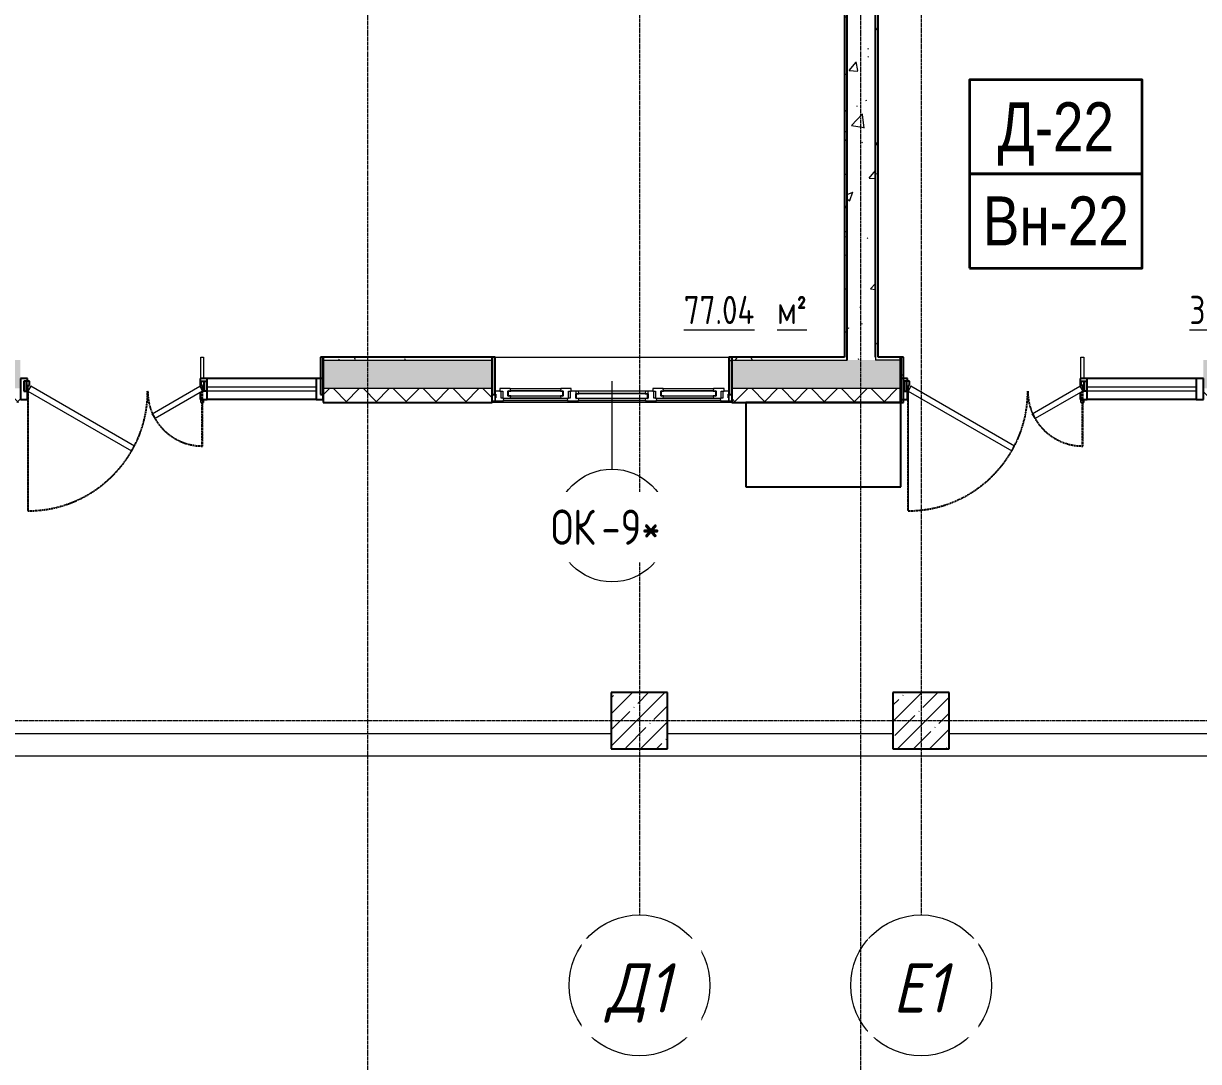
# Model space of a CAD drawing. Header units: millimetres. Extents: x -11854 to 4360091, y -19344 to 4989148.
# Drawn here: x 38799 to 47142, y -2755 to 4611 of the extents above; entities that cross this region are included whole.
import ezdxf
from ezdxf.enums import TextEntityAlignment as Align

# ---------------------------------------------------------------- set-up
doc = ezdxf.new("R2010")
doc.units = ezdxf.units.MM
doc.linetypes.add('Линия сетки', pattern=[22.225, 12.7, -3.175, 3.175, -3.175])
doc.linetypes.add('Штрих', pattern=[6.35, 3.175, -3.175])
for name, color, linetype, lineweight in [('A-AREA-IDEN', 254, 'Continuous', 9), ('A-DOOR', 254, 'Continuous', 9), ('A-DOOR-FRAM', 254, 'Continuous', 18), ('A-GLAZ', 254, 'Continuous', 9), ('A-GLAZ-CURT', 254, 'Continuous', 9), ('A-GLAZ-CWMG', 254, 'Continuous', 9), ('A-GLAZ-IDEN', 254, 'Continuous', 9), ('A-WALL', 254, 'Continuous', 9), ('S-GRID', 254, 'Continuous', 9), ('S-GRID-IDEN', 254, 'Continuous', 9)]:
    doc.layers.add(name, color=color, linetype=linetype, lineweight=lineweight)
doc.layers.add('кр', color=1, linetype='Continuous')
doc.layers.add('МАРКИ', color=3, linetype='Continuous')
doc.styles.add('ISOCPEUR_1', font='isocpeur.ttf', dxfattribs={"width": 0.8, "height": 250})
doc.styles.add('ISOCPEUR_B', font='', dxfattribs={"width": 0.8, "height": 200})
doc.styles.add('ISOCPEUR_B_1', font='', dxfattribs={"width": 0.8, "height": 200})
doc.styles.add('ISOCPEUR_I', font='isocpeui.ttf', dxfattribs={"width": 0.9, "height": 350})
doc.styles.get("Standard").update_dxf_attribs({"font": 'arial.ttf'})
doc.styles.get('ISOCPEUR_B').set_extended_font_data('ISOCPEUR', bold=True)
doc.styles.get('ISOCPEUR_B_1').set_extended_font_data('ISOCPEUR', bold=True)
pattern_1 = [(50, (542041.7, 20914.14), (728.7365, -63.7558), [76.2, -838.2]), (355, (542041.7, 20914.14), (-140.9716, 764.2276), [60.96, -670.56]), (100.451, (542102.4, 20908.8), (587.77, 700.46675), [64.76, -712.36]), (46.184, (542041.7, 21117.3), (1084.3162, -168.171), [114.3, -1257.3]), (96.636, (542132, 21103.3), (949.61, 989.7098), [97.14, -1068.54]), (351.184, (542041.7, 21117.3), (949.6206, 989.7012), [91.44, -1005.84]), (21, (542143.3, 21066.54), (606.4579, -409.06057), [76.2, -838.2]), (326, (542143.3, 21066.54), (247.2083, 736.7529), [60.96, -670.56]), (71.451, (542193.8, 21032.46), (853.66825, 327.6855), [64.76, -712.36]), (37.5, (542041.67, 20914.14), (12.35469, 338.22012), [6.706, -655.726, 6.706, -674.014, -673.1]), (37.5, (542041.67, 20914.14), (12.35469, 338.22012), [-1343.152, 6.706, -666.394]), (7.5, (542041.67, 20914.14), (267.27887, 400.72213), [6.706, -381.406, 6.706, -640.486, -256.54]), (7.5, (542041.67, 20914.14), (267.27887, 400.72213), [-1035.304, 6.706, -249.834]), (327.5, (541815.1, 20914.14), (542.36333, -22.91534), [6.706, -247.294, 6.706, -785.774, -1051.56]), (327.5, (541815.1, 20914.14), (542.36333, -22.91534), [-1046.48, 6.706, -1044.854]), (317.5, (541713.5, 20914.14), (592.51696, 101.7071), [6.706, -323.494, 6.706, -519.582, -746.76]), (317.5, (541713.5, 20914.14), (592.51696, 101.7071), [-856.488, 6.706, -740.054])]
pattern_2 = [(45, (542041.67, 20914.14), (-114.049253, 114.049253), []), (45, (542155.72, 20914.14), (-114.049253, 114.049253), [201.613, -40.323, 3.353, -36.97])]
pattern_3 = [(0, (542041.67, 20914.14), (406.4, 101.6), [33.528, -271.272, 33.528, -271.272, -1625.6]), (0, (542041.67, 20914.14), (406.4, 101.6), [-609.6, 33.528, -576.072, 33.528, -271.272, -711.2]), (0, (542041.67, 20914.14), (406.4, 101.6), [-1524, 33.528, -169.672, 33.528, -474.472]), (120, (542194.07, 20964.94), (-291.188181, 301.152724), [33.528, -271.272, 33.528, -1896.872]), (120, (542194.07, 20964.94), (-291.188181, 301.152724), [-338.328, -271.272, 33.528, -576.072, -1016]), (120, (542194.07, 20964.94), (-291.188181, 301.152724), [-1219.2, 33.528, -271.272, 33.528, -677.672]), (120, (542194.07, 20964.94), (-291.188181, 301.152724), [-1557.528, -169.672, 33.528, -474.472]), (240, (542244.87, 21168.14), (-115.211819, -402.752724), [33.528, -271.272, 33.528, -1896.872]), (240, (542244.87, 21168.14), (-115.211819, -402.752724), [-338.328, -271.272, 33.528, -576.072, -1016]), (240, (542244.87, 21168.14), (-115.211819, -402.752724), [-1219.2, 33.528, -271.272, 33.528, -677.672]), (240, (542244.87, 21168.14), (-115.211819, -402.752724), [-1557.528, -169.672, 33.528, -474.472])]

# ---------------------------------------------------------------- blocks, each defined once
blk = doc.blocks.new('BIMLIB_Окно_Трехстворчатое_Wintech_СФрамугойСнизу_ГОСТ30674-99 - 1700Х1800-V1-1В')
at = {"layer": 'A-GLAZ'}
for p, q in [((-705, 140), (-725, 140)), ((-705, 95), (-705, 140)), ((-644.8, 140), (-190.9, 140)), ((-193.7, 123.5), (-642, 123.5)), ((-596.8, 121.5), (-238.9, 121.5)), ((-594, 105), (-241.7, 105)), ((-112.5, 140), (362.5, 140)), ((359.7, 123.5), (-109.7, 123.5)), ((-109.7, 87.5), (359.7, 87.5)), ((440.9, 140), (894.8, 140)), ((892, 123.5), (443.7, 123.5)), ((488.9, 121.5), (846.8, 121.5)), ((491.7, 105), (844, 105)), ((975, 140), (955, 140)), ((955, 140), (955, 95)), ((-238.9, 51.5), (-596.8, 51.5)), ((-594, 69), (-241.7, 69)), ((-112.5, 70), (362.5, 70)), ((846.8, 51.5), (488.9, 51.5)), ((491.7, 69), (844, 69))]:
    blk.add_line(p, q, dxfattribs=at)
at = {"layer": 'A-GLAZ', "lineweight": 18}
for p, q in [((-705, 140), (-705, 117)), ((-644.8, 140), (-705, 140)), ((-705, 117), (-699.5, 117)), ((-699.5, 93), (-705, 93)), ((-699.5, 117), (-699.5, 93)), ((-663, 70), (-663, 121.5)), ((-663, 121.5), (-651, 121.5)), ((-596.8, 121.5), (-651, 121.5)), ((-651, 121.5), (-651, 70)), ((-642, 123.5), (-644.8, 140)), ((-642, 121.5), (-642, 123.5)), ((-615, 71), (-615, 103)), ((-615, 103), (-594, 103)), ((-223.2, 103), (-612.5, 103)), ((-612.5, 103), (-612.5, 71)), ((-594, 105), (-596.8, 121.5)), ((-594, 103), (-594, 105)), ((-238.9, 121.5), (-241.7, 105)), ((-241.7, 105), (-241.7, 103)), ((-241.7, 103), (-220.7, 103)), ((-184.7, 121.5), (-238.9, 121.5)), ((-223.2, 71), (-223.2, 103)), ((-220.7, 103), (-220.7, 71)), ((-190.9, 140), (-193.7, 123.5)), ((-193.7, 123.5), (-193.7, 121.5)), ((-112.5, 140), (-190.9, 140)), ((-184.7, 70), (-184.7, 121.5)), ((-184.7, 121.5), (-172.7, 121.5)), ((-172.7, 121.5), (-172.7, 70)), ((-109.7, 89.5), (-130.7, 89.5)), ((-130.7, 89.5), (-130.7, 70)), ((378.2, 121.5), (-128.2, 121.5)), ((-128.2, 121.5), (-128.2, 89.5)), ((-128.2, 89.5), (378.2, 89.5)), ((-109.7, 123.5), (-112.5, 140)), ((-112.5, 70), (-109.7, 87.5)), ((-109.7, 121.5), (-109.7, 123.5)), ((-109.7, 87.5), (-109.7, 89.5)), ((362.5, 140), (359.7, 123.5)), ((359.7, 123.5), (359.7, 121.5)), ((359.7, 89.5), (359.7, 87.5)), ((380.7, 89.5), (359.7, 89.5)), ((359.7, 87.5), (362.5, 70)), ((440.9, 140), (362.5, 140)), ((378.2, 89.5), (378.2, 121.5)), ((380.7, 70), (380.7, 89.5)), ((422.7, 70), (422.7, 121.5)), ((422.7, 121.5), (434.7, 121.5)), ((488.9, 121.5), (434.7, 121.5)), ((434.7, 121.5), (434.7, 70)), ((443.7, 123.5), (440.9, 140)), ((443.7, 121.5), (443.7, 123.5)), ((470.7, 71), (470.7, 103)), ((470.7, 103), (491.7, 103)), ((862.5, 103), (473.2, 103)), ((473.2, 103), (473.2, 71)), ((491.7, 105), (488.9, 121.5)), ((491.7, 103), (491.7, 105)), ((846.8, 121.5), (844, 105)), ((844, 105), (844, 103)), ((844, 103), (865, 103)), ((901, 121.5), (846.8, 121.5)), ((862.5, 71), (862.5, 103)), ((865, 103), (865, 71)), ((894.8, 140), (892, 123.5)), ((892, 123.5), (892, 121.5)), ((955, 140), (894.8, 140)), ((901, 70), (901, 121.5)), ((901, 121.5), (913, 121.5)), ((913, 121.5), (913, 70)), ((949.5, 93), (949.5, 117)), ((949.5, 117), (955, 117)), ((955, 93), (949.5, 93)), ((955, 117), (955, 140)), ((-705, 70), (-671, 70)), ((-671, 70), (-671, 51.5)), ((-651, 70), (-671, 70)), ((-671, 51.5), (-596.8, 51.5)), ((-594, 71), (-615, 71)), ((-612.5, 71), (-223.2, 71)), ((-596.8, 51.5), (-594, 69)), ((-594, 69), (-594, 71)), ((-220.7, 71), (-241.7, 71)), ((-241.7, 71), (-241.7, 69)), ((-241.7, 69), (-238.9, 51.5)), ((-238.9, 51.5), (-164.7, 51.5)), ((-164.7, 70), (-184.7, 70)), ((-164.7, 51.5), (-164.7, 70)), ((-164.7, 70), (-130.7, 70)), ((-130.7, 70), (-112.5, 70)), ((362.5, 70), (380.7, 70)), ((380.7, 70), (414.7, 70)), ((414.7, 70), (414.7, 51.5)), ((434.7, 70), (414.7, 70)), ((414.7, 51.5), (488.9, 51.5)), ((491.7, 71), (470.7, 71)), ((473.2, 71), (862.5, 71)), ((488.9, 51.5), (491.7, 69)), ((491.7, 69), (491.7, 71)), ((865, 71), (844, 71)), ((844, 71), (844, 69)), ((844, 69), (846.8, 51.5)), ((846.8, 51.5), (921, 51.5)), ((921, 70), (901, 70)), ((921, 51.5), (921, 70)), ((921, 70), (955, 70))]:
    blk.add_line(p, q, dxfattribs=at)
at = {"layer": 'A-GLAZ', "lineweight": 25}
for p, q in [((-615, 103), (-615, 71)), ((-612.5, 103), (-615, 103)), ((-612.5, 71), (-612.5, 103)), ((-220.7, 103), (-223.2, 103)), ((-223.2, 103), (-223.2, 71)), ((-220.7, 71), (-220.7, 103)), ((-128.2, 121.5), (-130.7, 121.5)), ((-130.7, 121.5), (-130.7, 89.5)), ((-130.7, 89.5), (-128.2, 89.5)), ((-128.2, 89.5), (-128.2, 121.5)), ((378.2, 121.5), (378.2, 89.5)), ((380.7, 121.5), (378.2, 121.5)), ((378.2, 89.5), (380.7, 89.5)), ((380.7, 89.5), (380.7, 121.5)), ((470.7, 103), (470.7, 71)), ((473.2, 103), (470.7, 103)), ((473.2, 71), (473.2, 103)), ((865, 103), (862.5, 103)), ((862.5, 103), (862.5, 71)), ((865, 71), (865, 103)), ((-615, 71), (-612.5, 71)), ((-223.2, 71), (-220.7, 71)), ((470.7, 71), (473.2, 71)), ((862.5, 71), (865, 71))]:
    blk.add_line(p, q, dxfattribs=at)
blk = doc.blocks.new('Системная панель - С остеклением-7428840-1В')
at = {"layer": 'A-GLAZ-CURT', "lineweight": 18}
for p, q in [((387.5, 12.5), (-387.5, 12.5)), ((-387.5, 12.5), (-387.5, -12.5)), ((387.5, -12.5), (387.5, 12.5)), ((-387.5, -12.5), (387.5, -12.5))]:
    blk.add_line(p, q, dxfattribs=at)
blk = doc.blocks.new('Прямоугольный импост - 50 x 150 мм-7428686-1В')
at = {"layer": 'A-GLAZ-CWMG'}
for p, q in [((-418525.5, -43209.4), (-419300.5, -43209.4)), ((-418525.5, -43359.4), (-419300.5, -43359.4))]:
    blk.add_line(p, q, dxfattribs=at)
blk = doc.blocks.new('Прямоугольный импост - 50 x 150 мм-7419824-1В')
at = {"layer": 'A-GLAZ-CWMG', "lineweight": 25}
for p, q in [((-50, 75), (0, 75)), ((-50, -75), (-50, 75)), ((0, 75), (0, -75)), ((0, -75), (-50, -75))]:
    blk.add_line(p, q, dxfattribs=at)
blk = doc.blocks.new('Прямоугольный импост - 50 x 150 мм-7420236-1В')
at = {"layer": 'A-GLAZ-CWMG', "lineweight": 25}
for p, q in [((0, 75), (-50, 75)), ((-50, 75), (-50, 15)), ((0, -75), (0, 75)), ((-50, -55), (-50, -75)), ((-50, -75), (0, -75))]:
    blk.add_line(p, q, dxfattribs=at)
blk = doc.blocks.new('Прямоугольный импост - 50 x 150 мм-7420048-1В')
at = {"layer": 'A-GLAZ-CWMG', "lineweight": 25}
for p, q in [((-25, 75), (-8.7, 75)), ((-25, 25.6), (-25, 75)), ((-6.7, 75), (25, 75)), ((25, 75), (25, -75)), ((-25, -75), (-25, -16.7)), ((25, -75), (-25, -75))]:
    blk.add_line(p, q, dxfattribs=at)
blk = doc.blocks.new('Дверь_Двупольная_внутренняя ПВХ профиль - Дверной блок наружный металлический остекленный ДНМО 22х13 Л _ДЛЯ ВИТРАЖА_-7420208-1В')
at = {"layer": 'A-DOOR', "linetype": 'Штрих'}
for p, q in [((618, 865), (618, 15)), ((-618, 405), (-618, 15))]:
    blk.add_line(p, q, dxfattribs=at)
at = {"layer": 'A-DOOR'}
for p, q in [((620, 865), (618, 865)), ((-620, 405), (-618, 405)), ((-650, 15), (-630, 15)), ((-650, -55), (-650, 15)), ((-630, 15), (-630, -55)), ((-618, 15), (-620, 15)), ((618, 15), (620, 15)), ((650, 15), (630, 15)), ((630, 15), (630, -55)), ((650, -55), (650, 15)), ((-630, -55), (-650, -55)), ((630, -55), (650, -55))]:
    blk.add_line(p, q, dxfattribs=at)
at = {"layer": 'A-DOOR', "linetype": 'Штрих', "lineweight": 18}
for p, q in [((620, 15), (620, 865)), ((-620, 15), (-620, 405))]:
    blk.add_line(p, q, dxfattribs=at)
at = {"layer": 'A-DOOR', "lineweight": 18}
for p, q in [((-116.1, 440), (-136.1, 405.4)), ((620, 15), (-116.1, 440)), ((-136.1, 405.4), (600, -19.6)), ((-620, 15), (-282.3, 210)), ((-262.3, 175.4), (-600, -19.6)), ((-282.3, 210), (-262.3, 175.4)), ((-600, -19.6), (-620, 15)), ((600, -19.6), (620, 15))]:
    blk.add_line(p, q, dxfattribs=at)
at = {"layer": 'A-DOOR', "linetype": 'Штрих'}
for centre, radius, start, end in [((620, 15), 850, 90, 180), ((-620, 15), 390, 360, 90)]:
    blk.add_arc(centre, radius, start, end, dxfattribs=at)
at = {"layer": 'A-DOOR-FRAM'}
for p, q in [((-630, 15), (-620, 15)), ((-630, -55), (-630, 15)), ((-620, 15), (-620, -25)), ((630, 15), (620, 15)), ((620, 15), (620, -25)), ((630, -55), (630, 15)), ((-610, -55), (-630, -55)), ((-620, -25), (-610, -25)), ((-610, -25), (-610, -55)), ((620, -25), (610, -25)), ((610, -25), (610, -55)), ((610, -55), (630, -55))]:
    blk.add_line(p, q, dxfattribs=at)
blk = doc.blocks.new('Ось сетки - Заголовок сетки - Окружность 5 мм-84278-1В')
at = {"layer": 'S-GRID-IDEN'}
blk.add_circle((0, 0), 5, dxfattribs=at)
blk = doc.blocks.new('Марка окна - Марка окна-2857-1В')
at = {"layer": 'A-GLAZ-IDEN'}
blk.add_circle((0, 0), 4.001, dxfattribs=at)
blk = doc.blocks.new('Системная панель - С остеклением-7428840-1А')
at = {"layer": 'кр', "lineweight": 18}
for p, q in [((387.5, 12.5), (-387.5, 12.5)), ((-387.5, 12.5), (-387.5, -12.5)), ((387.5, -12.5), (387.5, 12.5)), ((-387.5, -12.5), (387.5, -12.5))]:
    blk.add_line(p, q, dxfattribs=at)
blk = doc.blocks.new('Прямоугольный импост - 50 x 150 мм-7428686-1А')
at = {"layer": 'кр'}
for p, q in [((-357574.2, -43154.4), (-358349.2, -43154.4)), ((-357574.2, -43304.4), (-358349.2, -43304.4))]:
    blk.add_line(p, q, dxfattribs=at)
blk = doc.blocks.new('Прямоугольный импост - 50 x 150 мм-7419824-1А')
at = {"layer": 'кр', "lineweight": 25}
for p, q in [((-50, 75), (0, 75)), ((-50, -75), (-50, 75)), ((0, 75), (0, -75)), ((0, -75), (-50, -75))]:
    blk.add_line(p, q, dxfattribs=at)
blk = doc.blocks.new('Прямоугольный импост - 50 x 150 мм-V13-1А')
at = {"layer": 'кр', "lineweight": 25}
for p, q in [((-25, 75), (-8.7, 75)), ((-25, 25.6), (-25, 75)), ((-6.7, 75), (25, 75)), ((25, 75), (25, -75)), ((-25, -75), (-25, -16.7)), ((25, -75), (-25, -75))]:
    blk.add_line(p, q, dxfattribs=at)
blk = doc.blocks.new('Дверь_Двупольная_внутренняя ПВХ профиль - Дверной блок наружный металлический остекленный ДНМО 22х13 Л _ДЛЯ ВИТРАЖА_-7420208-1А')
at = {"layer": 'кр', "linetype": 'Штрих'}
for p, q in [((618, 865), (618, 15)), ((-618, 405), (-618, 15))]:
    blk.add_line(p, q, dxfattribs=at)
at = {"layer": 'кр'}
for p, q in [((620, 865), (618, 865)), ((-620, 405), (-618, 405)), ((-650, 15), (-630, 15)), ((-650, -55), (-650, 15)), ((-630, 15), (-620, 15)), ((-630, -55), (-630, 15)), ((-630, 15), (-630, -55)), ((-620, 15), (-620, -25)), ((-618, 15), (-620, 15)), ((618, 15), (620, 15)), ((630, 15), (620, 15)), ((620, 15), (620, -25)), ((630, -55), (630, 15)), ((650, 15), (630, 15)), ((630, 15), (630, -55)), ((650, -55), (650, 15)), ((-630, -55), (-650, -55)), ((-610, -55), (-630, -55)), ((-620, -25), (-610, -25)), ((-610, -25), (-610, -55)), ((620, -25), (610, -25)), ((610, -25), (610, -55)), ((610, -55), (630, -55)), ((630, -55), (650, -55))]:
    blk.add_line(p, q, dxfattribs=at)
at = {"layer": 'кр', "linetype": 'Штрих', "lineweight": 18}
for p, q in [((620, 15), (620, 865)), ((-620, 15), (-620, 405))]:
    blk.add_line(p, q, dxfattribs=at)
at = {"layer": 'кр', "lineweight": 18}
for p, q in [((-116.1, 440), (-136.1, 405.4)), ((620, 15), (-116.1, 440)), ((-136.1, 405.4), (600, -19.6)), ((-620, 15), (-282.3, 210)), ((-262.3, 175.4), (-600, -19.6)), ((-282.3, 210), (-262.3, 175.4)), ((-600, -19.6), (-620, 15)), ((600, -19.6), (620, 15))]:
    blk.add_line(p, q, dxfattribs=at)
at = {"layer": 'кр', "linetype": 'Штрих'}
for centre, radius, start, end in [((620, 15), 850, 90, 180), ((-620, 15), 390, 360, 90)]:
    blk.add_arc(centre, radius, start, end, dxfattribs=at)

msp = doc.modelspace()

# ---------------------------------------------------------------- hatches: boundary and pattern name
at = {"layer": 'A-WALL'}
h = msp.add_hatch(dxfattribs=at)
h.set_pattern_fill('FP_1', color=8, style=0, pattern_type=2)
h.set_pattern_definition(pattern_1)
h.paths.add_polyline_path([(44847.4, 2222.4), (44847.4, 8767.4), (44647.4, 8767.4), (44647.4, 2222.4)])
h.paths.add_polyline_path([(44847.4, 9267.4), (44847.4, 14747.4), (44647.4, 14747.4), (44647.4, 9267.4)])
h = msp.add_hatch(dxfattribs=at)
h.set_pattern_fill('FP_5', color=8, style=0, pattern_type=2)
h.set_pattern_definition(pattern_3)
h.paths.add_polyline_path([(44867.4, 2242.4), (44867.4, 8767.4), (44847.4, 8767.4), (44847.4, 2242.4)])
h = msp.add_hatch(dxfattribs=at)
h.set_pattern_fill('FP_5', color=8, style=0, pattern_type=2)
h.set_pattern_definition(pattern_3)
h.paths.add_polyline_path([(44647.4, 2222.4), (44647.4, 8747.4), (44627.4, 8747.4), (44627.4, 2222.4)])
h = msp.add_hatch(dxfattribs=at)
h.set_pattern_fill('FP_1', color=8, style=0, pattern_type=2)
h.set_pattern_definition(pattern_1)
h.paths.add_polyline_path([(47176.3, 2022.4), (48702.6, 2022.4), (48702.6, 2222.4), (47176.3, 2222.4)])
h.paths.add_polyline_path([(43948, 2022.4), (45026.3, 2022.4), (45026.3, 2222.4), (43827.6, 2222.4), (43827.6, 2022.4)])
h.paths.add_polyline_path([(42113.6, 2022.4), (42127.6, 2022.4), (42127.6, 2222.4), (40927.6, 2222.4), (40927.6, 2022.4)])
h.paths.add_polyline_path([(38777.6, 2022.4), (38777.6, 2222.4), (37577.6, 2222.4), (37577.6, 2022.4), (38444.9, 2022.4)])
h.paths.add_polyline_path([(35693.4, 2022.4), (35877.6, 2022.4), (35877.6, 2222.4), (34677.5, 2222.4), (34677.5, 2022.4), (34776.2, 2022.4)])
h.paths.add_polyline_path([(32527.5, 2022.4), (32527.5, 2222.4), (30527.5, 2222.4), (30527.5, 2022.4), (31107.5, 2022.4)])
h.paths.add_polyline_path([(28814.5, 2022.4), (28827.5, 2022.4), (28827.5, 2222.4), (27627.5, 2222.4), (27627.5, 2022.4), (28356, 2022.4)])
h.paths.add_polyline_path([(22394.3, 2022.4), (22577.5, 2022.4), (22577.5, 2222.4), (21842.6, 2222.4), (21842.6, 2022.4), (21935.7, 2022.4)])
h.paths.add_polyline_path([(25477.5, 2022.4), (25477.5, 2222.4), (24277.5, 2222.4), (24277.5, 2022.4), (24687.2, 2022.4)])
h = msp.add_hatch(dxfattribs=at)
h.set_pattern_fill('FP_5', color=8, style=0, pattern_type=2)
h.set_pattern_definition(pattern_3)
h.paths.add_polyline_path([(43948, 2222.4), (44627.4, 2222.4), (44627.4, 2242.4), (43827.6, 2242.4), (43827.6, 2222.4)])
h.paths.add_polyline_path([(40927.6, 2222.4), (42127.6, 2222.4), (42127.6, 2242.4), (40927.6, 2242.4)])
h.paths.add_polyline_path([(38777.6, 2222.4), (38777.6, 2242.4), (38372.6, 2242.4), (38372.6, 2222.4), (38444.9, 2222.4)])
h = msp.add_hatch(dxfattribs=at)
h.set_pattern_fill('FP_5', color=8, style=0, pattern_type=2)
h.set_pattern_definition(pattern_3)
h.paths.add_polyline_path([(43827.6, 1977.4), (43827.6, 2242.4), (43807.6, 2242.4), (43807.6, 1977.4)])
h = msp.add_hatch(dxfattribs=at)
h.set_pattern_fill('FP_5', color=8, style=0, pattern_type=2)
h.set_pattern_definition(pattern_3)
h.paths.add_polyline_path([(48122.4, 2222.4), (48122.4, 2242.4), (47176.3, 2242.4), (47176.3, 2222.4)])
h.paths.add_polyline_path([(45026.3, 2222.4), (45026.3, 2242.4), (44847.4, 2242.4), (44847.4, 2222.4)])
h = msp.add_hatch(dxfattribs=at)
h.set_pattern_fill('FP_5', color=8, style=0, pattern_type=2)
h.set_pattern_definition(pattern_3)
h.paths.add_polyline_path([(45027.6, 1922.4), (45047.6, 1922.4), (45047.6, 2242.4), (45027.6, 2242.4)])
h = msp.add_hatch(dxfattribs=at)
h.set_pattern_fill('FP_4', color=8, style=0, pattern_type=2)
h.set_pattern_definition([(45, (542041.67, 20914.14), (-106.066017, 106.066017), []), (135, (542041.67, 20914.14), (-106.066017, -106.066017), [])])
h.paths.add_polyline_path([(48702.6, 1922.4), (48702.6, 2022.4), (47176.3, 2022.4), (47176.3, 1922.4)])
h.paths.add_polyline_path([(40927.6, 1922.4), (42127.6, 1922.4), (42127.6, 2022.4), (40927.6, 2022.4)])
h.paths.add_polyline_path([(43948, 1922.4), (45026.3, 1922.4), (45026.3, 2022.4), (43827.6, 2022.4), (43827.6, 1922.4)])
h.paths.add_polyline_path([(38777.6, 1922.4), (38777.6, 2022.4), (37577.6, 2022.4), (37577.6, 1922.4), (38444.9, 1922.4)])
h.paths.add_polyline_path([(34677.5, 1922.4), (35877.6, 1922.4), (35877.6, 2022.4), (34677.5, 2022.4)])
h.paths.add_polyline_path([(32527.5, 1922.4), (32527.5, 2022.4), (30527.5, 2022.4), (30527.5, 1922.4), (31107.5, 1922.4)])
h.paths.add_polyline_path([(28827.5, 1922.4), (28827.5, 2022.4), (27627.5, 2022.4), (27627.5, 1922.4), (28356, 1922.4)])
h.paths.add_polyline_path([(25477.5, 1922.4), (25477.5, 2022.4), (24277.5, 2022.4), (24277.5, 1922.4), (24687.2, 1922.4)])
h.paths.add_polyline_path([(22577.5, 1922.4), (22577.5, 2022.4), (21842.6, 2022.4), (21842.6, 1922.4), (21935.7, 1922.4)])
h = msp.add_hatch(dxfattribs=at)
h.set_pattern_fill('FP_2', color=8, style=0, pattern_type=2)
h.set_pattern_definition(pattern_2)
h.paths.add_polyline_path([(43372.6, -537.6), (43372.6, -137.6), (42972.6, -137.6), (42972.6, -537.6)])
h = msp.add_hatch(dxfattribs=at)
h.set_pattern_fill('FP_2', color=8, style=0, pattern_type=2)
h.set_pattern_definition(pattern_2)
h.paths.add_polyline_path([(45372.6, -537.6), (45372.6, -137.6), (44972.6, -137.6), (44972.6, -537.6)])

# ---------------------------------------------------------------- linework, layer by layer
at = {"layer": 'A-GLAZ-IDEN', "color": 8}
msp.add_line((42977.6, 2072.4), (42976.6, 1448.5), dxfattribs=at)
at = {"layer": 'A-WALL', "color": 8, "lineweight": 25}
for p, q in [((44847.4, 2242.4), (44847.4, 8767.4)), ((44627.4, 8747.4), (44627.4, 2242.4)), ((44647.4, 2222.4), (44647.4, 8747.4)), ((44867.4, 2242.4), (44867.4, 8747.4)), ((40927.6, 2242.4), (40907.6, 2242.4)), ((40907.6, 2242.4), (40907.6, 1977.4)), ((42127.6, 2242.4), (40927.6, 2242.4)), ((40927.6, 2242.4), (40927.6, 2222.4)), ((40927.6, 1977.4), (40927.6, 2242.4)), ((40927.6, 2222.4), (40927.6, 1922.4)), ((42127.6, 2222.4), (42127.6, 2242.4)), ((42147.6, 2242.4), (42127.6, 2242.4)), ((42127.6, 2242.4), (42127.6, 1977.4)), ((42127.6, 1922.4), (42127.6, 2222.4)), ((42147.6, 1977.4), (42147.6, 2242.4)), ((43827.6, 2242.4), (43807.6, 2242.4)), ((43807.6, 2242.4), (43807.6, 1977.4)), ((43827.6, 2242.4), (43827.6, 1922.4)), ((44627.4, 2242.4), (43827.6, 2242.4)), ((43827.6, 1977.4), (43827.6, 2242.4)), ((44647.4, 2222.4), (44647.4, 2222.4)), ((45026.3, 2242.4), (44867.4, 2242.4)), ((45026.3, 1922.4), (45026.3, 2242.4)), ((45047.6, 2242.4), (45027.6, 2242.4)), ((45027.6, 2242.4), (45027.6, 1922.4)), ((45047.6, 1922.4), (45047.6, 2242.4)), ((40907.6, 1977.4), (40927.6, 1977.4)), ((40927.6, 1922.4), (42127.6, 1922.4)), ((42127.6, 1977.4), (42147.6, 1977.4)), ((43807.6, 1977.4), (43827.6, 1977.4)), ((43827.6, 1922.4), (45026.3, 1922.4)), ((45027.6, 1922.4), (43927.6, 1922.4)), ((43927.6, 1922.4), (43927.6, 1322.4)), ((45027.6, 1922.4), (45047.6, 1922.4)), ((45027.6, 1322.4), (45027.6, 1922.4)), ((43927.6, 1322.4), (45027.6, 1322.4)), ((43372.6, -137.6), (42972.6, -137.6)), ((42972.6, -137.6), (42972.6, -537.6)), ((43372.6, -537.6), (43372.6, -137.6)), ((45372.6, -137.6), (44972.6, -137.6)), ((44972.6, -137.6), (44972.6, -537.6)), ((45372.6, -537.6), (45372.6, -137.6)), ((42972.6, -537.6), (43372.6, -537.6)), ((44972.6, -537.6), (45372.6, -537.6))]:
    msp.add_line(p, q, dxfattribs=at)
at = {"layer": 'A-WALL', "color": 8}
for p, q in [((40057.6, 2092.4), (40057.6, 2242.4)), ((40057.6, 2242.4), (40077.6, 2242.4)), ((40077.6, 2242.4), (40077.6, 2092.4)), ((40927.6, 2222.4), (42127.6, 2222.4)), ((42147.6, 2242.4), (43807.6, 2242.4)), ((43827.6, 2222.4), (44647.4, 2222.4)), ((44847.4, 2242.4), (44847.4, 2222.4)), ((45026.3, 2222.4), (44847.4, 2222.4)), ((46307.6, 2092.4), (46307.6, 2242.4)), ((46307.6, 2242.4), (46327.6, 2242.4)), ((46327.6, 2242.4), (46327.6, 2092.4)), ((40927.6, 2022.4), (42127.6, 2022.4)), ((43827.6, 2022.4), (45026.3, 2022.4)), ((40057.6, 1922.4), (40057.6, 1942.4)), ((40057.6, 1922.4), (40068.8, 1922.4)), ((40070.8, 1922.4), (40077.6, 1922.4)), ((40077.6, 1942.4), (40077.6, 1922.4)), ((43827.6, 1922.4), (42127.6, 1922.4)), ((46307.6, 1922.4), (46307.6, 1942.4)), ((46307.6, 1922.4), (46317.6, 1922.4)), ((46319.6, 1922.4), (46327.6, 1922.4)), ((46327.6, 1942.4), (46327.6, 1922.4)), ((38172.6, -427.6), (42972.6, -427.6)), ((43372.6, -427.6), (44972.6, -427.6)), ((45372.6, -427.6), (48746.2, -427.6)), ((48746.2, -587.6), (20365.5, -587.6))]:
    msp.add_line(p, q, dxfattribs=at)
at = {"layer": 'S-GRID', "color": 8, "linetype": 'Линия сетки'}
for p, q in [((41242.6, 26233.7), (41242.6, -3782.8)), ((44742.6, 26233.7), (44742.6, -3782.8)), ((43172.6, 8374.9), (43172.6, -1715.3)), ((45172.6, 8374.9), (45172.6, -1715.3)), ((52010.5, -337.6), (18689, -337.6))]:
    msp.add_line(p, q, dxfattribs=at)
at = {"layer": 'кр', "color": 8, "lineweight": 25, "extrusion": (0, 0, -1)}
for p, q in [((40102.6, 2092.4), (40052.6, 2092.4)), ((40052.6, 2092.4), (40052.6, 2034)), ((40102.6, 1942.4), (40102.6, 2092.4)), ((40927.6, 2092.4), (40877.6, 2092.4)), ((40877.6, 2092.4), (40877.6, 1942.4)), ((40927.6, 1942.4), (40927.6, 2092.4)), ((40052.6, 1991.8), (40052.6, 1942.4)), ((40052.6, 1942.4), (40068.8, 1942.4)), ((40070.8, 1942.4), (40102.6, 1942.4)), ((40877.6, 1942.4), (40927.6, 1942.4))]:
    msp.add_line(p, q, dxfattribs=at)
at = {"layer": 'кр', "color": 8}
for p, q in [((40877.6, 2092.4), (40102.6, 2092.4)), ((38820.8, 2072.4), (38800.8, 2072.4)), ((38800.8, 2072.4), (38800.8, 2002.4)), ((38800.8, 2002.4), (38820.8, 2002.4)), ((38820.8, 2072.4), (38820.8, 2002.4)), ((38840.8, 2072.4), (38820.8, 2072.4)), ((38820.8, 2002.4), (38820.8, 2072.4)), ((38820.8, 2002.4), (38830.8, 2002.4)), ((38830.8, 2002.4), (38830.8, 2042.4)), ((38830.8, 2042.4), (38840.8, 2042.4)), ((38832.8, 2002.4), (38830.8, 2002.4)), ((38840.8, 2042.4), (38840.8, 2072.4)), ((40060.8, 2072.4), (40080.8, 2072.4)), ((40060.8, 2042.4), (40060.8, 2072.4)), ((40070.8, 2042.4), (40060.8, 2042.4)), ((40068.8, 2002.4), (40070.8, 2002.4)), ((40070.8, 2002.4), (40070.8, 2042.4)), ((40080.8, 2002.4), (40070.8, 2002.4)), ((40080.8, 2072.4), (40080.8, 2002.4)), ((40080.8, 2002.4), (40080.8, 2072.4)), ((40080.8, 2072.4), (40100.8, 2072.4)), ((40100.8, 2002.4), (40080.8, 2002.4)), ((40100.8, 2072.4), (40100.8, 2002.4)), ((40877.6, 1942.4), (40102.6, 1942.4)), ((40070.8, 1612.4), (40068.8, 1612.4)), ((38830.8, 1152.4), (38832.8, 1152.4))]:
    msp.add_line(p, q, dxfattribs=at)
at = {"layer": 'кр', "color": 8, "lineweight": 18}
for p, q in [((38850.8, 2037), (38830.8, 2002.4)), ((38830.8, 2002.4), (39567, 1577.4)), ((39587, 1612), (38850.8, 2037)), ((39713.1, 1842), (40050.8, 2037)), ((40070.8, 2002.4), (39733.1, 1807.4)), ((40050.8, 2037), (40070.8, 2002.4)), ((40877.6, 2029.9), (40102.6, 2029.9)), ((40102.6, 2029.9), (40102.6, 2004.9)), ((40102.6, 2004.9), (40877.6, 2004.9)), ((40877.6, 2004.9), (40877.6, 2029.9)), ((39733.1, 1807.4), (39713.1, 1842)), ((39567, 1577.4), (39587, 1612))]:
    msp.add_line(p, q, dxfattribs=at)
at = {"layer": 'кр', "color": 8, "linetype": 'Штрих', "lineweight": 18}
for p, q in [((38830.8, 2002.4), (38830.8, 1152.4)), ((40070.8, 2002.4), (40070.8, 1612.4))]:
    msp.add_line(p, q, dxfattribs=at)
at = {"layer": 'кр', "color": 8, "linetype": 'Штрих'}
for p, q in [((38832.8, 1152.4), (38832.8, 2002.4)), ((40068.8, 1612.4), (40068.8, 2002.4))]:
    msp.add_line(p, q, dxfattribs=at)
for centre, radius, start, end in [((38830.8, 2002.4), 850, -90, 0), ((40070.8, 2002.4), 390, 180, -90)]:
    msp.add_arc(centre, radius, start, end, dxfattribs=at)
at = {"layer": 'МАРКИ', "color": 1, "lineweight": 35}
for points in [[(45516.7, 3543.8), (46741.4, 3543.8), (46741.4, 4211.8), (45516.7, 4211.8)], [(45516.7, 2875.7), (46741.4, 2875.7), (46741.4, 3543.8), (45516.7, 3543.8)]]:
    msp.add_lwpolyline(points, close=True, dxfattribs=at)

# ---------------------------------------------------------------- block references
at = {"layer": 'A-DOOR', "color": 8, "rotation": 180}
for p in [(39450.8, 2017.4), (45699.6, 2017.4)]:
    msp.add_blockref('Дверь_Двупольная_внутренняя ПВХ профиль - Дверной блок наружный металлический остекленный ДНМО 22х13 Л _ДЛЯ ВИТРАЖА_-7420208-1В', p, dxfattribs=at)
at = {"layer": 'A-GLAZ', "color": 8, "rotation": 180}
msp.add_blockref('BIMLIB_Окно_Трехстворчатое_Wintech_СФрамугойСнизу_ГОСТ30674-99 - 1700Х1800-V1-1В', (43102.6, 2072.4), dxfattribs=at)
at = {"layer": 'A-GLAZ-CURT', "color": 8}
for p in [(40490.1, 2017.4), (46738.8, 2017.4)]:
    msp.add_blockref('Системная панель - С остеклением-7428840-1В', p, dxfattribs=at)
at = {"layer": 'A-GLAZ-CWMG', "color": 8, "rotation": 180}
for p in [(38777.6, 2017.4), (45026.3, 2017.4)]:
    msp.add_blockref('Прямоугольный импост - 50 x 150 мм-7420236-1В', p, dxfattribs=at)
at = {"layer": 'A-GLAZ-CWMG', "color": 8, "extrusion": (0, 0, -1), "rotation": 180}
for name, p in [('Прямоугольный импост - 50 x 150 мм-7420048-1В', (-40077.6, 2017.4)), ('Прямоугольный импост - 50 x 150 мм-7419824-1В', (-40927.6, 2017.4)), ('Прямоугольный импост - 50 x 150 мм-7420048-1В', (-46326.3, 2017.4)), ('Прямоугольный импост - 50 x 150 мм-7419824-1В', (-47176.3, 2017.4))]:
    msp.add_blockref(name, p, dxfattribs=at)
at = {"layer": 'A-GLAZ-CWMG', "color": 8}
for p in [(459403.1, 45301.8), (465651.8, 45301.8)]:
    msp.add_blockref('Прямоугольный импост - 50 x 150 мм-7428686-1В', p, dxfattribs=at)
at = {"layer": 'A-GLAZ-IDEN', "color": 8, "xscale": 99.99999999999991, "yscale": 99.99999999999991, "zscale": 99.99999999999991}
msp.add_blockref('Марка окна - Марка окна-2857-1В', (42977.6, 1048.3), dxfattribs=at)
at = {"layer": 'S-GRID-IDEN', "color": 8, "xscale": 99.99999999999991, "yscale": 99.99999999999991, "zscale": 99.99999999999991, "rotation": 180}
for p in [(43172.6, -2215.3), (45172.6, -2215.3)]:
    msp.add_blockref('Ось сетки - Заголовок сетки - Окружность 5 мм-84278-1В', p, dxfattribs=at)
at = {"layer": 'кр', "color": 1, "extrusion": (0, 0, -1), "rotation": 180}
for name, p in [('Прямоугольный импост - 50 x 150 мм-V13-1А', (-46326.3, 2017.4)), ('Прямоугольный импост - 50 x 150 мм-7419824-1А', (-47176.3, 2017.4))]:
    msp.add_blockref(name, p, dxfattribs=at)
at = {"layer": 'кр', "color": 1}
for name, p in [('Прямоугольный импост - 50 x 150 мм-7428686-1А', (404700.6, 45246.7)), ('Системная панель - С остеклением-7428840-1А', (46738.8, 2017.4))]:
    msp.add_blockref(name, p, dxfattribs=at)
at = {"layer": 'кр', "color": 1, "rotation": 180}
msp.add_blockref('Дверь_Двупольная_внутренняя ПВХ профиль - Дверной блок наружный металлический остекленный ДНМО 22х13 Л _ДЛЯ ВИТРАЖА_-7420208-1А', (45699.6, 2017.4), dxfattribs=at)

# ---------------------------------------------------------------- texts
at = {"layer": 'A-AREA-IDEN', "color": 8, "char_height": 200, "attachment_point": 1}
for s, insert, width, style in [('\\L77.04 ', (43487.9, 2678.1), 801.687, 'ISOCPEUR_B'), ('\\L\\fISOCPEUR|b1|i0|c238|p34|;\\W.8;\\L²', (44286.9, 2678.1), 128.27, 'ISOCPEUR_B_1'), ('\\L35.10 ', (47078.2, 2678.1), 737.552, 'ISOCPEUR_B'), ('\\L\\fISOCPEUR|b1|i0|c204|p34|;\\W.8;\\Lм', (44149.3, 2678.1), 166.751, 'ISOCPEUR_B')]:
    msp.add_mtext(s, dxfattribs=dict(at, insert=insert, width=width, style=style))
at = {"layer": 'МАРКИ', "color": 1, "lineweight": 25, "width": 0.8}
for s, p in [('Д-22', (46129, 3877.8)), ('Вн-22', (46129, 3209.8))]:
    msp.add_text(s, height=347.93, dxfattribs=at).set_placement(p, align=Align.MIDDLE_CENTER)

# ---------------------------------------------------------------- next in the draw order: texts
at = {"layer": 'A-GLAZ-IDEN', "color": 8, "insert": (42545.1, 1161.5), "char_height": 250, "width": 432.911, "attachment_point": 1, "style": 'ISOCPEUR_1', "bg_fill": 2}
msp.add_mtext('ОК', dxfattribs=at)
at = {"layer": 'S-GRID-IDEN', "color": 8, "char_height": 350, "attachment_point": 1, "style": 'ISOCPEUR_I', "bg_fill": 2}
for s, insert, width in [('\\fISOCPEUR|b0|i1|c204|p34|;\\W.9;Д', (42937.3, -2058), 360.759), ('\\fISOCPEUR|b0|i1|c204|p34|;\\W.9;Е', (44970.2, -2058), 281.392)]:
    msp.add_mtext(s, dxfattribs=dict(at, insert=insert, width=width))

# ---------------------------------------------------------------- next in the draw order: texts
at = {"layer": 'A-GLAZ-IDEN', "color": 8, "insert": (42902.3, 1161.5), "char_height": 250, "width": 606.076, "attachment_point": 1, "style": 'ISOCPEUR_1', "bg_fill": 2}
msp.add_mtext('-9*', dxfattribs=at)
at = {"layer": 'S-GRID-IDEN', "color": 8, "char_height": 350, "width": 202.025, "attachment_point": 1, "style": 'ISOCPEUR_I', "bg_fill": 2}
for insert in [(43235, -2058), (45202.4, -2058)]:
    msp.add_mtext('\\fISOCPEUR|b0|i1|c204|p34|;\\W.9;1', dxfattribs=dict(at, insert=insert))

doc.saveas('drawing.dxf')
